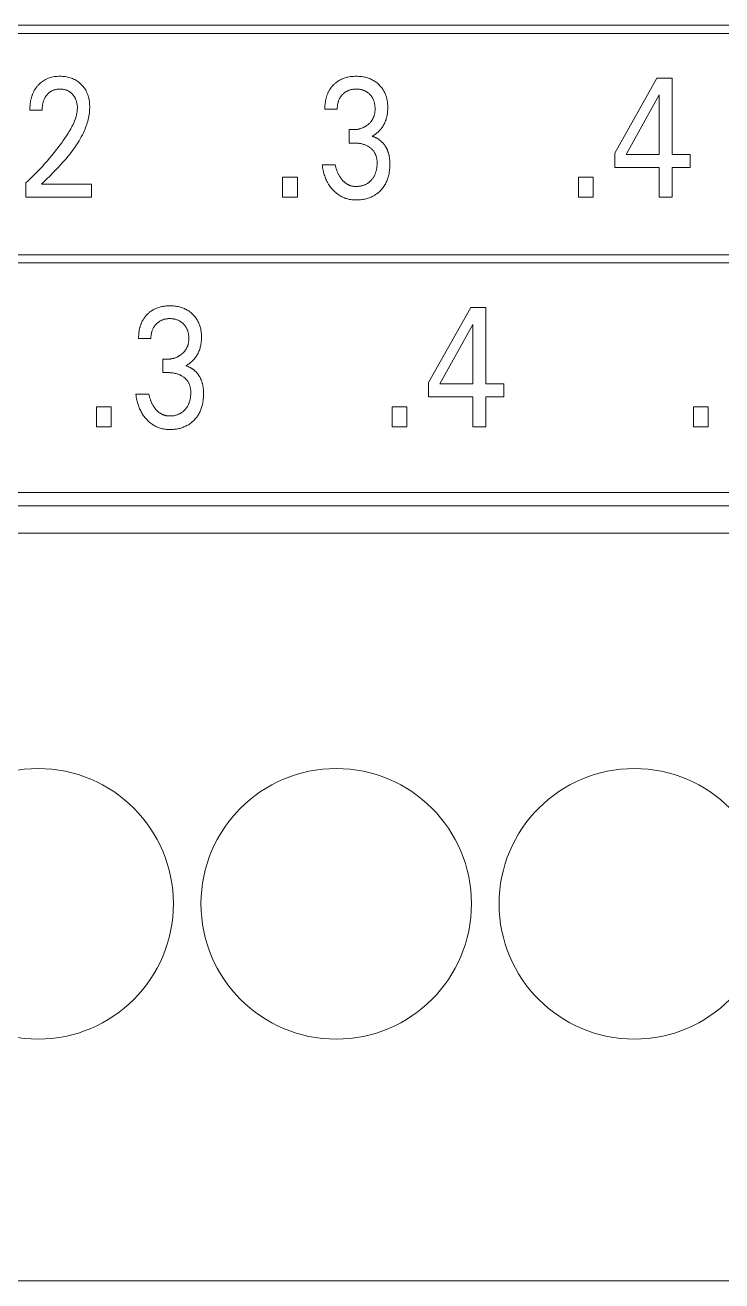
# Model space of a CAD drawing. Header units: millimetres. Extents: x 0 to 420, y 0 to 297.
# Drawn here: x 216.25 to 225.6, y 137.04 to 153.89 of the extents above; entities that cross this region are included whole.
import ezdxf

# ---------------------------------------------------------------- set-up
doc = ezdxf.new("R2010")
doc.units = ezdxf.units.MM
doc.layers.add('eProC - L2', color=41, linetype='Continuous', lineweight=20)

msp = doc.modelspace()

# ---------------------------------------------------------------- linework, layer by layer
at = {"layer": 'eProC - L2', "linetype": 'Continuous'}
for p, q in [((237.916, 153.885), (206.884, 153.885)), ((237.806, 153.775), (206.994, 153.775)), ((224.164, 152.169), (224.728, 153.175)), ((224.728, 153.175), (224.93, 153.175)), ((224.93, 153.175), (224.93, 152.15)), ((224.759, 152.948), (224.313, 152.15)), ((224.759, 152.15), (224.759, 152.948)), ((216.478, 152.743), (216.312, 152.743)), ((220.437, 152.759), (220.271, 152.759)), ((220.598, 152.303), (220.598, 152.483)), ((220.598, 152.483), (220.655, 152.483)), ((220.668, 152.303), (220.598, 152.303)), ((224.164, 151.976), (224.164, 152.169)), ((220.235, 152.012), (220.41, 152.012)), ((224.313, 152.15), (224.759, 152.15)), ((224.93, 152.15), (225.172, 152.15)), ((225.172, 152.15), (225.172, 151.976)), ((219.705, 151.575), (219.705, 151.845)), ((219.705, 151.845), (219.902, 151.845)), ((219.902, 151.845), (219.902, 151.575)), ((223.675, 151.575), (223.675, 151.845)), ((223.675, 151.845), (223.873, 151.845)), ((223.873, 151.845), (223.873, 151.575)), ((224.759, 151.976), (224.164, 151.976)), ((224.759, 151.575), (224.759, 151.976)), ((224.93, 151.976), (224.93, 151.575)), ((225.172, 151.976), (224.93, 151.976)), ((216.26, 151.575), (216.26, 151.767)), ((216.468, 151.75), (217.142, 151.75)), ((217.142, 151.75), (217.142, 151.575)), ((217.142, 151.575), (216.26, 151.575)), ((219.902, 151.575), (219.705, 151.575)), ((223.873, 151.575), (223.675, 151.575)), ((224.93, 151.575), (224.759, 151.575)), ((235.695, 150.805), (204.884, 150.805)), ((235.585, 150.695), (204.994, 150.695)), ((221.664, 149.089), (222.228, 150.095)), ((222.228, 150.095), (222.43, 150.095)), ((222.43, 150.095), (222.43, 149.07)), ((222.259, 149.868), (221.813, 149.07)), ((222.259, 149.07), (222.259, 149.868)), ((217.937, 149.679), (217.771, 149.679)), ((218.098, 149.223), (218.098, 149.403)), ((218.098, 149.403), (218.155, 149.403)), ((218.168, 149.223), (218.098, 149.223)), ((221.664, 148.896), (221.664, 149.089)), ((221.813, 149.07), (222.259, 149.07)), ((222.43, 149.07), (222.672, 149.07)), ((222.672, 149.07), (222.672, 148.896)), ((217.735, 148.932), (217.91, 148.932)), ((222.259, 148.896), (221.664, 148.896)), ((222.259, 148.495), (222.259, 148.896)), ((222.43, 148.896), (222.43, 148.495)), ((222.672, 148.896), (222.43, 148.896)), ((217.205, 148.495), (217.205, 148.765)), ((217.205, 148.765), (217.402, 148.765)), ((217.402, 148.765), (217.402, 148.495)), ((221.175, 148.495), (221.175, 148.765)), ((221.175, 148.765), (221.373, 148.765)), ((221.373, 148.765), (221.373, 148.495)), ((225.218, 148.495), (225.218, 148.765)), ((225.218, 148.765), (225.415, 148.765)), ((225.415, 148.765), (225.415, 148.495)), ((217.402, 148.495), (217.205, 148.495)), ((221.373, 148.495), (221.175, 148.495)), ((222.43, 148.495), (222.259, 148.495)), ((225.415, 148.495), (225.218, 148.495)), ((193.424, 147.615), (237.924, 147.615)), ((238.634, 147.435), (194.214, 147.435)), ((238.634, 147.067), (194.214, 147.067)), ((238.634, 137.035), (194.214, 137.035))]:
    msp.add_line(p, q, dxfattribs=at)
for points in [[(216.468, 151.75), (216.505, 151.787), (216.542, 151.824), (216.58, 151.86), (216.616, 151.897), (216.653, 151.935), (216.689, 151.972), (216.725, 152.01), (216.76, 152.049), (216.795, 152.088), (216.828, 152.128), (216.848, 152.152), (216.867, 152.177), (216.886, 152.202), (216.904, 152.227), (216.922, 152.252), (216.939, 152.278), (216.956, 152.304), (216.973, 152.331), (216.988, 152.358), (217.003, 152.385), (217.018, 152.413), (217.031, 152.441), (217.044, 152.47), (217.053, 152.491), (217.061, 152.512), (217.069, 152.533), (217.077, 152.554), (217.083, 152.576), (217.09, 152.598), (217.095, 152.62), (217.1, 152.642), (217.105, 152.664), (217.109, 152.686), (217.112, 152.708), (217.114, 152.73), (217.115, 152.753), (217.116, 152.775), (217.116, 152.797), (217.115, 152.818), (217.113, 152.84), (217.111, 152.861), (217.107, 152.883), (217.103, 152.904), (217.099, 152.92), (217.094, 152.936), (217.089, 152.951), (217.083, 152.967), (217.077, 152.982), (217.07, 152.997), (217.062, 153.011), (217.054, 153.025), (217.045, 153.038), (217.036, 153.05), (217.027, 153.063), (217.016, 153.075), (217.006, 153.086), (216.994, 153.097), (216.982, 153.108), (216.97, 153.119), (216.957, 153.128), (216.943, 153.137), (216.93, 153.146), (216.915, 153.154), (216.9, 153.161), (216.885, 153.168), (216.87, 153.174), (216.854, 153.179), (216.838, 153.184), (216.822, 153.188), (216.804, 153.192), (216.786, 153.194), (216.768, 153.197), (216.75, 153.198), (216.732, 153.199), (216.714, 153.199), (216.696, 153.199), (216.677, 153.198), (216.659, 153.196), (216.64, 153.194), (216.622, 153.191), (216.604, 153.186), (216.587, 153.182), (216.571, 153.177), (216.555, 153.171), (216.539, 153.164), (216.524, 153.156), (216.509, 153.148), (216.495, 153.139), (216.481, 153.13), (216.468, 153.12), (216.455, 153.109), (216.443, 153.098)], [(220.906, 152.394), (220.917, 152.4), (220.928, 152.407), (220.939, 152.414), (220.949, 152.422), (220.96, 152.429), (220.97, 152.438), (220.98, 152.446), (220.99, 152.455), (220.999, 152.465), (221.008, 152.474), (221.018, 152.485), (221.026, 152.495), (221.035, 152.506), (221.043, 152.517), (221.05, 152.529), (221.057, 152.54), (221.064, 152.552), (221.07, 152.565), (221.076, 152.577), (221.082, 152.59), (221.087, 152.603), (221.092, 152.616), (221.096, 152.63), (221.1, 152.643), (221.103, 152.657), (221.106, 152.671), (221.109, 152.686), (221.111, 152.701), (221.113, 152.717), (221.114, 152.732), (221.115, 152.747), (221.116, 152.762), (221.116, 152.777), (221.116, 152.794), (221.115, 152.81), (221.114, 152.826), (221.113, 152.842), (221.111, 152.858), (221.108, 152.874), (221.105, 152.889), (221.101, 152.905), (221.098, 152.917), (221.094, 152.93), (221.09, 152.942), (221.085, 152.954), (221.08, 152.966), (221.075, 152.978), (221.069, 152.99), (221.063, 153.001), (221.057, 153.012), (221.05, 153.023), (221.043, 153.034), (221.035, 153.044), (221.027, 153.054), (221.019, 153.064), (221.01, 153.073), (221.001, 153.082), (220.992, 153.091), (220.983, 153.1), (220.972, 153.109), (220.96, 153.118), (220.949, 153.126), (220.937, 153.134), (220.925, 153.141), (220.912, 153.148), (220.899, 153.155), (220.886, 153.161), (220.873, 153.167), (220.859, 153.172), (220.845, 153.177), (220.831, 153.181), (220.817, 153.185), (220.803, 153.188), (220.787, 153.191), (220.772, 153.194), (220.756, 153.196), (220.741, 153.197), (220.725, 153.198), (220.709, 153.199), (220.693, 153.199), (220.677, 153.199), (220.661, 153.198), (220.644, 153.197), (220.628, 153.196), (220.612, 153.194), (220.596, 153.191), (220.58, 153.188), (220.567, 153.185), (220.555, 153.181), (220.542, 153.178), (220.53, 153.173), (220.518, 153.169), (220.506, 153.164), (220.494, 153.159), (220.482, 153.153), (220.467, 153.145)], [(216.443, 153.098), (216.436, 153.091), (216.428, 153.084), (216.423, 153.078), (216.418, 153.072), (216.412, 153.066), (216.407, 153.059), (216.402, 153.053), (216.398, 153.046), (216.393, 153.04), (216.388, 153.033), (216.384, 153.026), (216.38, 153.02), (216.375, 153.013), (216.371, 153.006), (216.368, 152.999), (216.364, 152.991), (216.36, 152.984), (216.357, 152.976), (216.353, 152.968), (216.35, 152.96), (216.347, 152.952), (216.344, 152.944), (216.341, 152.936), (216.338, 152.928), (216.336, 152.92), (216.333, 152.911), (216.331, 152.903), (216.329, 152.895), (216.327, 152.886), (216.325, 152.878), (216.323, 152.868), (216.321, 152.858), (216.32, 152.847), (216.318, 152.837), (216.317, 152.827), (216.316, 152.816), (216.315, 152.806), (216.314, 152.795), (216.313, 152.785), (216.313, 152.775), (216.313, 152.764), (216.312, 152.754), (216.312, 152.743)], [(216.478, 152.743), (216.478, 152.754), (216.479, 152.764), (216.479, 152.774), (216.48, 152.784), (216.481, 152.795), (216.482, 152.805), (216.484, 152.815), (216.486, 152.825), (216.487, 152.834), (216.489, 152.843), (216.492, 152.852), (216.494, 152.86), (216.497, 152.869), (216.5, 152.877), (216.503, 152.886), (216.507, 152.894), (216.51, 152.901), (216.514, 152.908), (216.517, 152.914), (216.521, 152.921), (216.525, 152.927), (216.529, 152.933), (216.534, 152.939), (216.538, 152.945), (216.543, 152.951), (216.548, 152.956), (216.553, 152.962), (216.558, 152.967), (216.563, 152.971), (216.568, 152.976), (216.574, 152.981), (216.579, 152.985), (216.585, 152.989), (216.591, 152.993), (216.597, 152.997), (216.603, 153), (216.609, 153.004), (216.615, 153.007), (216.622, 153.009), (216.628, 153.012), (216.635, 153.014), (216.641, 153.017), (216.648, 153.019), (216.656, 153.021), (216.664, 153.022), (216.673, 153.024), (216.681, 153.025), (216.689, 153.026), (216.697, 153.026), (216.706, 153.027), (216.714, 153.027), (216.722, 153.027), (216.73, 153.027), (216.739, 153.026), (216.747, 153.025), (216.755, 153.024), (216.763, 153.023), (216.771, 153.022), (216.779, 153.02), (216.786, 153.018), (216.793, 153.016), (216.8, 153.013), (216.807, 153.011), (216.814, 153.008), (216.821, 153.005), (216.828, 153.002), (216.834, 152.998), (216.841, 152.994), (216.847, 152.991), (216.853, 152.986), (216.859, 152.982), (216.865, 152.977), (216.87, 152.972), (216.876, 152.967), (216.881, 152.962), (216.886, 152.957), (216.891, 152.952), (216.896, 152.946), (216.9, 152.94), (216.904, 152.934), (216.908, 152.928), (216.912, 152.922), (216.916, 152.916), (216.919, 152.91), (216.923, 152.903), (216.926, 152.896), (216.929, 152.889), (216.932, 152.882), (216.934, 152.874), (216.937, 152.867), (216.939, 152.859), (216.941, 152.852), (216.942, 152.844), (216.944, 152.836), (216.946, 152.827), (216.947, 152.818), (216.948, 152.81), (216.949, 152.801), (216.95, 152.792), (216.95, 152.784), (216.95, 152.775), (216.95, 152.766)], [(220.467, 153.145), (220.46, 153.141), (220.453, 153.136), (220.446, 153.132), (220.439, 153.127), (220.432, 153.122), (220.425, 153.117), (220.419, 153.112), (220.412, 153.106), (220.406, 153.101), (220.399, 153.095), (220.393, 153.089), (220.388, 153.084), (220.382, 153.078), (220.376, 153.072), (220.371, 153.066), (220.366, 153.059), (220.36, 153.053), (220.355, 153.047), (220.35, 153.04), (220.346, 153.033), (220.341, 153.027), (220.337, 153.02), (220.332, 153.013), (220.328, 153.006), (220.324, 152.998), (220.32, 152.991), (220.316, 152.983), (220.313, 152.975), (220.309, 152.967), (220.306, 152.959), (220.303, 152.951), (220.3, 152.943), (220.297, 152.935), (220.295, 152.927), (220.292, 152.919), (220.29, 152.911), (220.288, 152.902), (220.286, 152.894), (220.283, 152.884), (220.281, 152.873), (220.28, 152.863), (220.278, 152.853), (220.276, 152.843), (220.275, 152.832), (220.274, 152.822), (220.273, 152.811), (220.273, 152.801), (220.272, 152.791), (220.272, 152.78), (220.272, 152.77), (220.271, 152.759)], [(220.437, 152.759), (220.438, 152.768), (220.438, 152.777), (220.438, 152.786), (220.439, 152.795), (220.44, 152.804), (220.441, 152.813), (220.443, 152.822), (220.444, 152.83), (220.446, 152.839), (220.448, 152.847), (220.45, 152.855), (220.453, 152.862), (220.455, 152.87), (220.458, 152.878), (220.461, 152.885), (220.465, 152.892), (220.468, 152.899), (220.472, 152.906), (220.476, 152.913), (220.48, 152.92), (220.485, 152.926), (220.489, 152.932), (220.494, 152.938), (220.499, 152.944), (220.505, 152.95), (220.51, 152.956), (220.516, 152.961), (220.521, 152.966), (220.527, 152.972), (220.533, 152.976), (220.54, 152.981), (220.546, 152.986), (220.553, 152.99), (220.559, 152.994), (220.566, 152.998), (220.573, 153.001), (220.58, 153.005), (220.587, 153.008), (220.595, 153.011), (220.602, 153.013), (220.61, 153.016), (220.617, 153.018), (220.625, 153.02), (220.633, 153.021), (220.641, 153.023), (220.65, 153.024), (220.658, 153.025), (220.666, 153.026), (220.675, 153.027), (220.683, 153.027), (220.691, 153.027), (220.7, 153.027), (220.709, 153.027), (220.717, 153.026), (220.726, 153.025), (220.734, 153.024), (220.743, 153.023), (220.751, 153.021), (220.76, 153.02), (220.767, 153.018), (220.775, 153.016), (220.783, 153.013), (220.79, 153.011), (220.797, 153.008), (220.805, 153.005), (220.812, 153.001), (220.819, 152.998), (220.826, 152.994), (220.832, 152.99), (220.839, 152.986), (220.845, 152.981), (220.852, 152.976), (220.858, 152.972), (220.864, 152.966), (220.869, 152.961), (220.875, 152.956), (220.88, 152.95), (220.885, 152.944), (220.89, 152.939), (220.895, 152.932), (220.899, 152.926), (220.904, 152.92), (220.908, 152.913), (220.912, 152.907), (220.915, 152.9), (220.919, 152.892), (220.922, 152.885), (220.925, 152.877), (220.928, 152.87), (220.931, 152.862), (220.933, 152.854), (220.935, 152.847), (220.937, 152.839), (220.939, 152.83), (220.941, 152.821), (220.942, 152.812), (220.943, 152.803), (220.944, 152.794), (220.945, 152.784), (220.945, 152.775), (220.945, 152.766), (220.946, 152.757)], [(216.95, 152.766), (216.949, 152.751), (216.948, 152.736), (216.946, 152.721), (216.944, 152.706), (216.941, 152.691), (216.937, 152.676), (216.933, 152.661), (216.929, 152.647), (216.924, 152.632), (216.919, 152.618), (216.911, 152.596), (216.902, 152.575), (216.892, 152.554), (216.882, 152.534), (216.872, 152.513), (216.861, 152.493), (216.849, 152.473), (216.838, 152.454), (216.826, 152.434), (216.805, 152.402), (216.784, 152.37), (216.762, 152.338), (216.74, 152.307), (216.717, 152.276), (216.694, 152.245), (216.671, 152.215), (216.64, 152.176), (216.608, 152.138), (216.576, 152.1), (216.544, 152.062), (216.51, 152.024), (216.476, 151.986), (216.441, 151.949), (216.407, 151.913), (216.37, 151.876), (216.334, 151.839), (216.297, 151.803), (216.26, 151.767)], [(220.946, 152.757), (220.945, 152.75), (220.945, 152.742), (220.945, 152.735), (220.944, 152.728), (220.943, 152.72), (220.942, 152.713), (220.941, 152.705), (220.94, 152.698), (220.938, 152.691), (220.937, 152.684), (220.935, 152.677), (220.933, 152.67), (220.931, 152.664), (220.929, 152.658), (220.926, 152.652), (220.924, 152.647), (220.921, 152.641), (220.918, 152.635), (220.916, 152.629), (220.912, 152.624), (220.909, 152.618), (220.906, 152.613), (220.902, 152.607), (220.899, 152.602), (220.895, 152.597), (220.891, 152.591), (220.886, 152.586), (220.882, 152.581), (220.878, 152.577), (220.873, 152.572), (220.868, 152.567), (220.863, 152.563), (220.859, 152.558), (220.854, 152.554), (220.848, 152.55), (220.843, 152.545), (220.837, 152.541), (220.832, 152.537), (220.826, 152.533), (220.82, 152.529), (220.814, 152.526), (220.808, 152.522), (220.802, 152.519), (220.796, 152.515), (220.79, 152.512), (220.783, 152.509), (220.776, 152.506), (220.769, 152.503), (220.762, 152.501), (220.755, 152.498), (220.747, 152.496), (220.74, 152.494), (220.733, 152.492), (220.725, 152.49), (220.718, 152.488), (220.71, 152.487), (220.702, 152.486), (220.694, 152.485), (220.687, 152.484), (220.679, 152.483), (220.671, 152.483), (220.663, 152.483), (220.655, 152.483)], [(221.138, 152.109), (221.136, 152.117), (221.135, 152.124), (221.134, 152.132), (221.132, 152.14), (221.13, 152.147), (221.128, 152.155), (221.126, 152.163), (221.124, 152.17), (221.122, 152.178), (221.119, 152.185), (221.117, 152.193), (221.114, 152.199), (221.112, 152.206), (221.109, 152.212), (221.106, 152.219), (221.103, 152.225), (221.1, 152.231), (221.097, 152.237), (221.093, 152.244), (221.09, 152.25), (221.086, 152.256), (221.082, 152.262), (221.078, 152.268), (221.074, 152.273), (221.07, 152.279), (221.066, 152.285), (221.061, 152.29), (221.057, 152.296), (221.052, 152.301), (221.047, 152.306), (221.043, 152.312), (221.038, 152.317), (221.033, 152.321), (221.028, 152.326), (221.023, 152.33), (221.018, 152.335), (221.012, 152.339), (221.007, 152.343), (221.002, 152.347), (220.996, 152.351), (220.991, 152.355), (220.985, 152.359), (220.979, 152.362), (220.973, 152.366), (220.968, 152.369), (220.962, 152.372), (220.956, 152.375), (220.95, 152.378), (220.943, 152.381), (220.937, 152.384), (220.931, 152.386), (220.925, 152.388), (220.918, 152.39), (220.912, 152.392), (220.906, 152.394)], [(220.668, 152.303), (220.679, 152.303), (220.69, 152.303), (220.7, 152.302), (220.711, 152.302), (220.722, 152.3), (220.733, 152.299), (220.744, 152.297), (220.753, 152.295), (220.763, 152.293), (220.773, 152.291), (220.783, 152.288), (220.792, 152.285), (220.802, 152.282), (220.811, 152.278), (220.82, 152.275), (220.829, 152.271), (220.837, 152.266), (220.846, 152.262), (220.854, 152.257), (220.862, 152.252), (220.87, 152.247), (220.877, 152.242), (220.883, 152.237), (220.889, 152.232), (220.895, 152.227), (220.901, 152.222), (220.906, 152.216), (220.912, 152.211), (220.917, 152.205), (220.922, 152.199), (220.927, 152.192), (220.931, 152.186), (220.935, 152.179), (220.939, 152.173), (220.943, 152.166), (220.947, 152.159), (220.95, 152.152), (220.953, 152.145), (220.956, 152.138), (220.958, 152.13), (220.961, 152.123), (220.963, 152.114), (220.965, 152.104), (220.967, 152.095), (220.968, 152.086), (220.97, 152.076), (220.971, 152.067), (220.971, 152.057), (220.972, 152.048), (220.972, 152.038), (220.972, 152.026), (220.971, 152.014), (220.971, 152.003), (220.97, 151.991), (220.969, 151.979), (220.967, 151.968), (220.965, 151.956), (220.963, 151.944), (220.961, 151.935), (220.958, 151.926), (220.956, 151.917), (220.953, 151.908), (220.95, 151.899), (220.947, 151.891), (220.943, 151.882), (220.94, 151.874), (220.936, 151.865), (220.931, 151.858), (220.927, 151.85), (220.923, 151.842), (220.918, 151.835), (220.913, 151.828), (220.907, 151.821), (220.902, 151.814), (220.896, 151.808), (220.89, 151.801), (220.884, 151.795), (220.877, 151.789), (220.871, 151.783), (220.864, 151.777), (220.857, 151.771), (220.849, 151.766), (220.842, 151.761), (220.834, 151.756), (220.826, 151.752), (220.818, 151.748), (220.81, 151.744), (220.802, 151.741), (220.793, 151.737), (220.785, 151.735), (220.776, 151.732), (220.768, 151.73), (220.758, 151.727), (220.749, 151.725), (220.739, 151.724), (220.729, 151.723), (220.72, 151.722), (220.71, 151.721), (220.7, 151.721), (220.691, 151.721)], [(220.235, 152.012), (220.238, 151.992), (220.241, 151.973), (220.245, 151.954), (220.249, 151.934), (220.253, 151.915), (220.258, 151.896), (220.264, 151.877), (220.269, 151.862), (220.274, 151.847), (220.28, 151.832), (220.286, 151.818), (220.293, 151.804), (220.3, 151.789), (220.307, 151.776), (220.315, 151.762), (220.322, 151.749), (220.33, 151.736), (220.339, 151.724), (220.348, 151.712), (220.357, 151.7), (220.367, 151.689), (220.376, 151.678), (220.387, 151.667), (220.397, 151.657), (220.407, 151.647), (220.418, 151.638), (220.429, 151.628), (220.44, 151.62), (220.452, 151.611), (220.463, 151.603), (220.475, 151.596), (220.487, 151.589), (220.499, 151.583), (220.512, 151.577), (220.524, 151.571), (220.537, 151.566), (220.55, 151.561), (220.563, 151.557), (220.576, 151.553), (220.59, 151.55), (220.604, 151.547), (220.618, 151.545), (220.632, 151.543), (220.646, 151.541), (220.66, 151.54), (220.675, 151.54), (220.689, 151.539), (220.704, 151.539), (220.72, 151.54), (220.735, 151.541), (220.75, 151.542), (220.766, 151.544), (220.781, 151.546), (220.796, 151.549), (220.811, 151.552), (220.825, 151.555), (220.839, 151.559), (220.852, 151.563), (220.866, 151.568), (220.879, 151.573), (220.892, 151.578), (220.905, 151.584), (220.917, 151.591), (220.93, 151.597), (220.941, 151.604), (220.953, 151.612), (220.965, 151.62), (220.976, 151.628), (220.986, 151.636), (220.997, 151.645), (221.007, 151.655), (221.017, 151.665), (221.027, 151.675), (221.036, 151.685), (221.045, 151.696), (221.053, 151.707), (221.061, 151.718), (221.069, 151.729), (221.076, 151.741), (221.083, 151.753), (221.09, 151.766), (221.096, 151.779), (221.102, 151.792), (221.107, 151.806), (221.112, 151.82), (221.117, 151.833), (221.121, 151.847), (221.125, 151.861), (221.128, 151.876), (221.132, 151.894), (221.135, 151.912), (221.138, 151.93), (221.14, 151.948), (221.141, 151.967), (221.142, 151.985), (221.143, 152.004), (221.143, 152.022), (221.143, 152.04), (221.142, 152.057), (221.141, 152.074), (221.14, 152.092), (221.138, 152.109)], [(220.691, 151.721), (220.684, 151.721), (220.677, 151.721), (220.67, 151.722), (220.663, 151.722), (220.657, 151.723), (220.65, 151.724), (220.643, 151.725), (220.636, 151.726), (220.63, 151.728), (220.623, 151.73), (220.617, 151.731), (220.612, 151.733), (220.606, 151.735), (220.6, 151.738), (220.595, 151.74), (220.589, 151.742), (220.584, 151.745), (220.578, 151.748), (220.573, 151.751), (220.568, 151.754), (220.563, 151.757), (220.557, 151.761), (220.551, 151.765), (220.545, 151.769), (220.54, 151.773), (220.535, 151.778), (220.529, 151.783), (220.524, 151.787), (220.519, 151.792), (220.514, 151.797), (220.509, 151.802), (220.504, 151.808), (220.499, 151.814), (220.494, 151.82), (220.489, 151.827), (220.484, 151.833), (220.479, 151.84), (220.475, 151.846), (220.47, 151.853), (220.466, 151.86), (220.462, 151.867), (220.458, 151.875), (220.454, 151.882), (220.45, 151.89), (220.446, 151.898), (220.443, 151.906), (220.44, 151.914), (220.436, 151.922), (220.433, 151.93), (220.43, 151.94), (220.426, 151.95), (220.423, 151.96), (220.42, 151.971), (220.418, 151.981), (220.415, 151.991), (220.413, 152.002), (220.41, 152.012)], [(217.967, 150.065), (217.96, 150.061), (217.953, 150.056), (217.946, 150.052), (217.939, 150.047), (217.932, 150.042), (217.925, 150.037), (217.919, 150.032), (217.912, 150.026), (217.906, 150.021), (217.899, 150.015), (217.893, 150.009), (217.888, 150.004), (217.882, 149.998), (217.876, 149.992), (217.871, 149.986), (217.866, 149.979), (217.86, 149.973), (217.855, 149.967), (217.85, 149.96), (217.846, 149.953), (217.841, 149.947), (217.837, 149.94), (217.832, 149.933), (217.828, 149.926), (217.824, 149.918), (217.82, 149.911), (217.816, 149.903), (217.813, 149.895), (217.809, 149.887), (217.806, 149.879), (217.803, 149.871), (217.8, 149.863), (217.797, 149.855), (217.795, 149.847), (217.792, 149.839), (217.79, 149.831), (217.788, 149.822), (217.786, 149.814), (217.783, 149.804), (217.781, 149.793), (217.78, 149.783), (217.778, 149.773), (217.776, 149.763), (217.775, 149.752), (217.774, 149.742), (217.773, 149.731), (217.773, 149.721), (217.772, 149.711), (217.772, 149.7), (217.772, 149.69), (217.771, 149.679)], [(218.406, 149.314), (218.417, 149.32), (218.428, 149.327), (218.439, 149.334), (218.449, 149.342), (218.46, 149.349), (218.47, 149.358), (218.48, 149.366), (218.49, 149.375), (218.499, 149.385), (218.508, 149.394), (218.518, 149.405), (218.526, 149.415), (218.535, 149.426), (218.543, 149.437), (218.55, 149.449), (218.557, 149.46), (218.564, 149.472), (218.57, 149.485), (218.576, 149.497), (218.582, 149.51), (218.587, 149.523), (218.592, 149.536), (218.596, 149.55), (218.6, 149.563), (218.603, 149.577), (218.606, 149.591), (218.609, 149.606), (218.611, 149.621), (218.613, 149.637), (218.614, 149.652), (218.615, 149.667), (218.616, 149.682), (218.616, 149.697), (218.616, 149.714), (218.615, 149.73), (218.614, 149.746), (218.613, 149.762), (218.611, 149.778), (218.608, 149.794), (218.605, 149.809), (218.601, 149.825), (218.598, 149.837), (218.594, 149.85), (218.59, 149.862), (218.585, 149.874), (218.58, 149.886), (218.575, 149.898), (218.569, 149.91), (218.563, 149.921), (218.557, 149.932), (218.55, 149.943), (218.543, 149.954), (218.535, 149.964), (218.527, 149.974), (218.519, 149.984), (218.51, 149.993), (218.501, 150.002), (218.492, 150.011), (218.483, 150.02), (218.472, 150.029), (218.46, 150.038), (218.449, 150.046), (218.437, 150.054), (218.425, 150.061), (218.412, 150.068), (218.399, 150.075), (218.386, 150.081), (218.373, 150.087), (218.359, 150.092), (218.345, 150.097), (218.331, 150.101), (218.317, 150.105), (218.303, 150.108), (218.287, 150.111), (218.272, 150.114), (218.256, 150.116), (218.241, 150.117), (218.225, 150.118), (218.209, 150.119), (218.193, 150.119), (218.177, 150.119), (218.161, 150.118), (218.144, 150.117), (218.128, 150.116), (218.112, 150.114), (218.096, 150.111), (218.08, 150.108), (218.067, 150.105), (218.055, 150.101), (218.042, 150.098), (218.03, 150.093), (218.018, 150.089), (218.006, 150.084), (217.994, 150.079), (217.982, 150.073), (217.967, 150.065)], [(217.937, 149.679), (217.938, 149.688), (217.938, 149.697), (217.938, 149.706), (217.939, 149.715), (217.94, 149.724), (217.941, 149.733), (217.943, 149.742), (217.944, 149.75), (217.946, 149.759), (217.948, 149.767), (217.95, 149.775), (217.953, 149.782), (217.955, 149.79), (217.958, 149.798), (217.961, 149.805), (217.965, 149.812), (217.968, 149.819), (217.972, 149.826), (217.976, 149.833), (217.98, 149.84), (217.985, 149.846), (217.989, 149.852), (217.994, 149.858), (217.999, 149.864), (218.005, 149.87), (218.01, 149.876), (218.016, 149.881), (218.021, 149.886), (218.027, 149.892), (218.033, 149.896), (218.04, 149.901), (218.046, 149.906), (218.053, 149.91), (218.059, 149.914), (218.066, 149.918), (218.073, 149.921), (218.08, 149.925), (218.087, 149.928), (218.095, 149.931), (218.102, 149.933), (218.11, 149.936), (218.117, 149.938), (218.125, 149.94), (218.133, 149.941), (218.141, 149.943), (218.15, 149.944), (218.158, 149.945), (218.166, 149.946), (218.175, 149.947), (218.183, 149.947), (218.191, 149.947), (218.2, 149.947), (218.209, 149.947), (218.217, 149.946), (218.226, 149.945), (218.234, 149.944), (218.243, 149.943), (218.251, 149.941), (218.26, 149.94), (218.267, 149.938), (218.275, 149.936), (218.283, 149.933), (218.29, 149.931), (218.297, 149.928), (218.305, 149.925), (218.312, 149.921), (218.319, 149.918), (218.326, 149.914), (218.332, 149.91), (218.339, 149.906), (218.345, 149.901), (218.352, 149.896), (218.358, 149.892), (218.364, 149.886), (218.369, 149.881), (218.375, 149.876), (218.38, 149.87), (218.385, 149.864), (218.39, 149.859), (218.395, 149.852), (218.399, 149.846), (218.404, 149.84), (218.408, 149.833), (218.412, 149.827), (218.415, 149.82), (218.419, 149.812), (218.422, 149.805), (218.425, 149.797), (218.428, 149.79), (218.431, 149.782), (218.433, 149.774), (218.435, 149.767), (218.437, 149.759), (218.439, 149.75), (218.441, 149.741), (218.442, 149.732), (218.443, 149.723), (218.444, 149.714), (218.445, 149.704), (218.445, 149.695), (218.445, 149.686), (218.446, 149.677)], [(218.446, 149.677), (218.445, 149.67), (218.445, 149.662), (218.445, 149.655), (218.444, 149.648), (218.443, 149.64), (218.442, 149.633), (218.441, 149.625), (218.44, 149.618), (218.438, 149.611), (218.437, 149.604), (218.435, 149.597), (218.433, 149.59), (218.431, 149.584), (218.429, 149.578), (218.426, 149.572), (218.424, 149.567), (218.421, 149.561), (218.418, 149.555), (218.416, 149.549), (218.412, 149.544), (218.409, 149.538), (218.406, 149.533), (218.402, 149.527), (218.399, 149.522), (218.395, 149.517), (218.391, 149.511), (218.386, 149.506), (218.382, 149.501), (218.378, 149.497), (218.373, 149.492), (218.368, 149.487), (218.363, 149.483), (218.359, 149.478), (218.354, 149.474), (218.348, 149.47), (218.343, 149.465), (218.337, 149.461), (218.332, 149.457), (218.326, 149.453), (218.32, 149.449), (218.314, 149.446), (218.308, 149.442), (218.302, 149.439), (218.296, 149.435), (218.29, 149.432), (218.283, 149.429), (218.276, 149.426), (218.269, 149.423), (218.262, 149.421), (218.255, 149.418), (218.247, 149.416), (218.24, 149.414), (218.233, 149.412), (218.225, 149.41), (218.218, 149.408), (218.21, 149.407), (218.202, 149.406), (218.194, 149.405), (218.187, 149.404), (218.179, 149.403), (218.171, 149.403), (218.163, 149.403), (218.155, 149.403)], [(218.638, 149.029), (218.636, 149.037), (218.635, 149.044), (218.634, 149.052), (218.632, 149.06), (218.63, 149.067), (218.628, 149.075), (218.626, 149.083), (218.624, 149.09), (218.622, 149.098), (218.619, 149.105), (218.617, 149.113), (218.614, 149.119), (218.612, 149.126), (218.609, 149.132), (218.606, 149.139), (218.603, 149.145), (218.6, 149.151), (218.597, 149.157), (218.593, 149.164), (218.59, 149.17), (218.586, 149.176), (218.582, 149.182), (218.578, 149.188), (218.574, 149.193), (218.57, 149.199), (218.566, 149.205), (218.561, 149.21), (218.557, 149.216), (218.552, 149.221), (218.547, 149.226), (218.543, 149.232), (218.538, 149.237), (218.533, 149.241), (218.528, 149.246), (218.523, 149.25), (218.518, 149.255), (218.512, 149.259), (218.507, 149.263), (218.502, 149.267), (218.496, 149.271), (218.491, 149.275), (218.485, 149.279), (218.479, 149.282), (218.473, 149.286), (218.468, 149.289), (218.462, 149.292), (218.456, 149.295), (218.45, 149.298), (218.443, 149.301), (218.437, 149.304), (218.431, 149.306), (218.425, 149.308), (218.418, 149.31), (218.412, 149.312), (218.406, 149.314)], [(218.168, 149.223), (218.179, 149.223), (218.19, 149.223), (218.2, 149.222), (218.211, 149.222), (218.222, 149.22), (218.233, 149.219), (218.244, 149.217), (218.253, 149.215), (218.263, 149.213), (218.273, 149.211), (218.283, 149.208), (218.292, 149.205), (218.302, 149.202), (218.311, 149.198), (218.32, 149.195), (218.329, 149.191), (218.337, 149.186), (218.346, 149.182), (218.354, 149.177), (218.362, 149.172), (218.37, 149.167), (218.377, 149.162), (218.383, 149.157), (218.389, 149.152), (218.395, 149.147), (218.401, 149.142), (218.406, 149.136), (218.412, 149.131), (218.417, 149.125), (218.422, 149.119), (218.427, 149.112), (218.431, 149.106), (218.435, 149.099), (218.439, 149.093), (218.443, 149.086), (218.447, 149.079), (218.45, 149.072), (218.453, 149.065), (218.456, 149.058), (218.458, 149.05), (218.461, 149.043), (218.463, 149.034), (218.465, 149.024), (218.467, 149.015), (218.468, 149.006), (218.47, 148.996), (218.471, 148.987), (218.471, 148.977), (218.472, 148.968), (218.472, 148.958), (218.472, 148.946), (218.471, 148.934), (218.471, 148.923), (218.47, 148.911), (218.469, 148.899), (218.467, 148.888), (218.465, 148.876), (218.463, 148.864), (218.461, 148.855), (218.458, 148.846), (218.456, 148.837), (218.453, 148.828), (218.45, 148.819), (218.447, 148.811), (218.443, 148.802), (218.44, 148.794), (218.436, 148.785), (218.431, 148.778), (218.427, 148.77), (218.423, 148.762), (218.418, 148.755), (218.413, 148.748), (218.407, 148.741), (218.402, 148.734), (218.396, 148.728), (218.39, 148.721), (218.384, 148.715), (218.377, 148.709), (218.371, 148.703), (218.364, 148.697), (218.357, 148.691), (218.349, 148.686), (218.342, 148.681), (218.334, 148.676), (218.326, 148.672), (218.318, 148.668), (218.31, 148.664), (218.302, 148.661), (218.293, 148.657), (218.285, 148.655), (218.276, 148.652), (218.268, 148.65), (218.258, 148.647), (218.249, 148.645), (218.239, 148.644), (218.229, 148.643), (218.22, 148.642), (218.21, 148.641), (218.2, 148.641), (218.191, 148.641)], [(217.735, 148.932), (217.738, 148.912), (217.741, 148.893), (217.745, 148.874), (217.749, 148.854), (217.753, 148.835), (217.758, 148.816), (217.764, 148.797), (217.769, 148.782), (217.774, 148.767), (217.78, 148.752), (217.786, 148.738), (217.793, 148.724), (217.8, 148.709), (217.807, 148.696), (217.815, 148.682), (217.822, 148.669), (217.83, 148.656), (217.839, 148.644), (217.848, 148.632), (217.857, 148.62), (217.867, 148.609), (217.876, 148.598), (217.887, 148.587), (217.897, 148.577), (217.907, 148.567), (217.918, 148.558), (217.929, 148.548), (217.94, 148.54), (217.952, 148.531), (217.963, 148.523), (217.975, 148.516), (217.987, 148.509), (217.999, 148.503), (218.012, 148.497), (218.024, 148.491), (218.037, 148.486), (218.05, 148.481), (218.063, 148.477), (218.076, 148.473), (218.09, 148.47), (218.104, 148.467), (218.118, 148.465), (218.132, 148.463), (218.146, 148.461), (218.16, 148.46), (218.175, 148.46), (218.189, 148.459), (218.204, 148.459), (218.22, 148.46), (218.235, 148.461), (218.25, 148.462), (218.266, 148.464), (218.281, 148.466), (218.296, 148.469), (218.311, 148.472), (218.325, 148.475), (218.339, 148.479), (218.352, 148.483), (218.366, 148.488), (218.379, 148.493), (218.392, 148.498), (218.405, 148.504), (218.417, 148.511), (218.43, 148.517), (218.441, 148.524), (218.453, 148.532), (218.465, 148.54), (218.476, 148.548), (218.486, 148.556), (218.497, 148.565), (218.507, 148.575), (218.517, 148.585), (218.527, 148.595), (218.536, 148.605), (218.545, 148.616), (218.553, 148.627), (218.561, 148.638), (218.569, 148.649), (218.576, 148.661), (218.583, 148.673), (218.59, 148.686), (218.596, 148.699), (218.602, 148.712), (218.607, 148.726), (218.612, 148.74), (218.617, 148.753), (218.621, 148.767), (218.625, 148.781), (218.628, 148.796), (218.632, 148.814), (218.635, 148.832), (218.638, 148.85), (218.64, 148.868), (218.641, 148.887), (218.642, 148.905), (218.643, 148.924), (218.643, 148.942), (218.643, 148.96), (218.642, 148.977), (218.641, 148.994), (218.64, 149.012), (218.638, 149.029)], [(218.191, 148.641), (218.184, 148.641), (218.177, 148.641), (218.17, 148.642), (218.163, 148.642), (218.157, 148.643), (218.15, 148.644), (218.143, 148.645), (218.136, 148.646), (218.13, 148.648), (218.123, 148.65), (218.117, 148.651), (218.112, 148.653), (218.106, 148.655), (218.1, 148.658), (218.095, 148.66), (218.089, 148.662), (218.084, 148.665), (218.078, 148.668), (218.073, 148.671), (218.068, 148.674), (218.063, 148.677), (218.057, 148.681), (218.051, 148.685), (218.045, 148.689), (218.04, 148.693), (218.035, 148.698), (218.029, 148.703), (218.024, 148.707), (218.019, 148.712), (218.014, 148.717), (218.009, 148.722), (218.004, 148.728), (217.999, 148.734), (217.994, 148.74), (217.989, 148.747), (217.984, 148.753), (217.979, 148.76), (217.975, 148.766), (217.97, 148.773), (217.966, 148.78), (217.962, 148.787), (217.958, 148.795), (217.954, 148.802), (217.95, 148.81), (217.946, 148.818), (217.943, 148.826), (217.94, 148.834), (217.936, 148.842), (217.933, 148.85), (217.93, 148.86), (217.926, 148.87), (217.923, 148.88), (217.92, 148.891), (217.918, 148.901), (217.915, 148.911), (217.913, 148.922), (217.91, 148.932)]]:
    msp.add_lwpolyline(points, dxfattribs=at)
for centre in [(216.424, 142.095), (220.424, 142.095), (224.424, 142.095)]:
    msp.add_circle(centre, 1.815, dxfattribs=at)

doc.saveas('drawing.dxf')
